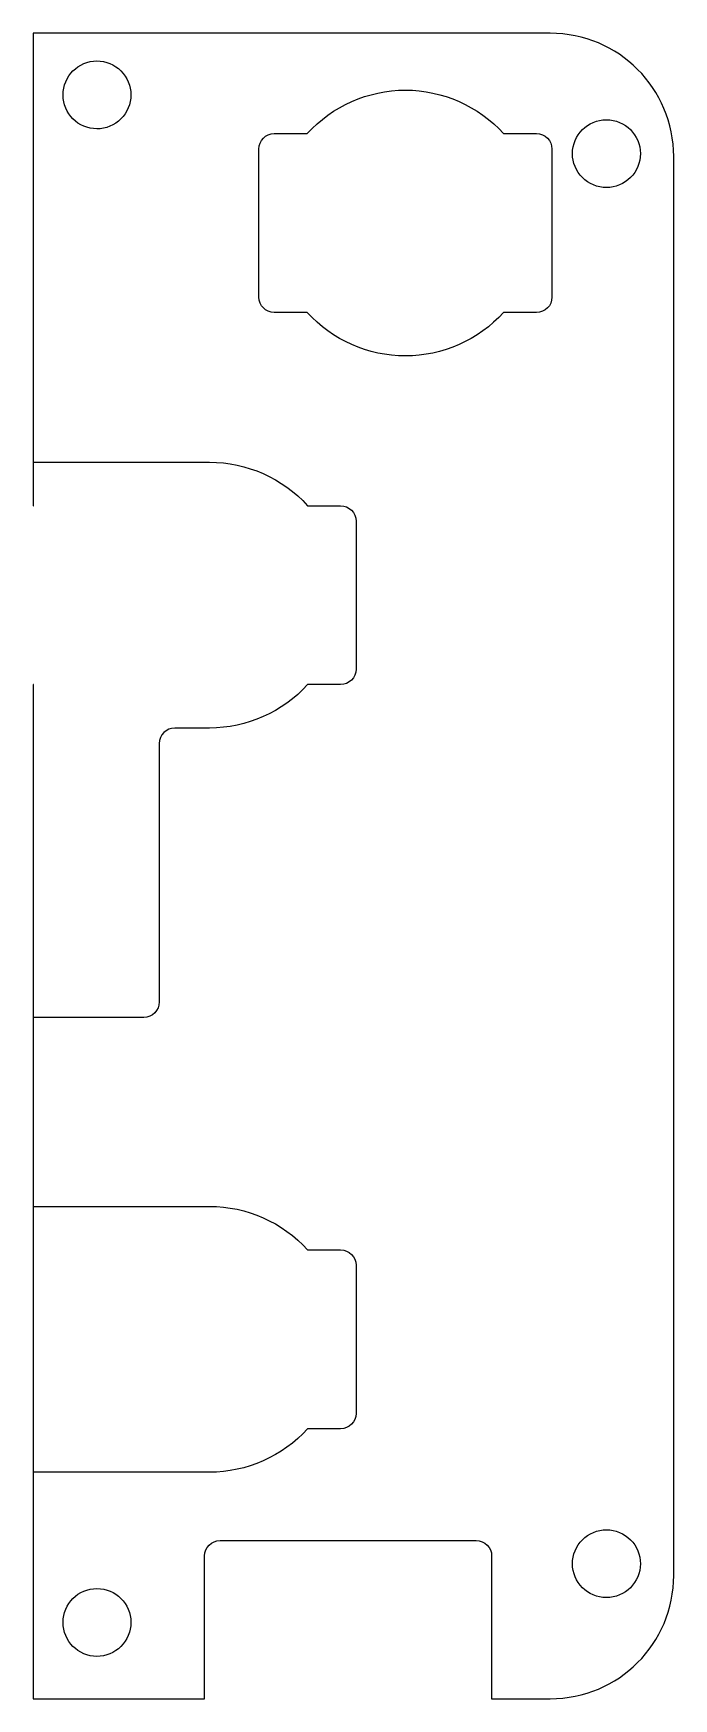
# Model space of a CAD drawing. Extents: x 40.6 to 61.3, y 10 to 64.
import ezdxf

# ---------------------------------------------------------------- set-up
doc = ezdxf.new("R2010")
doc.units = 0
doc.layers.get('0').update_dxf_attribs({"linetype": 'CONTINUOUS'})

msp = doc.modelspace()

# ---------------------------------------------------------------- linework, layer by layer
at = {"color": 7}
for p, q in [((40.582945, 64.00255), (40.582945, 63.502323)), ((57.333329, 64.00255), (40.582945, 64.00255)), ((40.582945, 64.00255), (40.582945, 64.00255)), ((40.582945, 63.502323), (40.582945, 48.685152)), ((42.644315, 63.105448), (42.644315, 63.105448)), ((52.639561, 62.160287), (52.639561, 62.160287)), ((59.154404, 61.20014), (59.154404, 61.20014)), ((48.390213, 60.750038), (48.733862, 60.750038)), ((48.733862, 60.750038), (49.457846, 60.750038)), ((55.821795, 60.750038), (56.476535, 60.750038)), ((56.476535, 60.750038), (56.889427, 60.750038)), ((47.889985, 55.450108), (47.889985, 60.249811)), ((57.389656, 60.249811), (57.389656, 55.450108)), ((61.333082, 14.002544), (61.333082, 60.002798)), ((48.733862, 54.950397), (48.390213, 54.950397)), ((49.45733, 54.950397), (48.733862, 54.950397)), ((56.476535, 54.950397), (55.82076, 54.950397)), ((56.889427, 54.950397), (56.476535, 54.950397)), ((40.583461, 48.685152), (40.583461, 50.0954)), ((40.583461, 50.0954), (46.284399, 50.0954)), ((40.582945, 48.685152), (40.583461, 48.685152)), ((49.4718, 48.685152), (49.972026, 48.685152)), ((49.972026, 48.685152), (50.023704, 48.685152)), ((50.023704, 48.685152), (50.539433, 48.685152)), ((51.039661, 48.184924), (51.039661, 43.385737)), ((40.583461, 42.885511), (40.582945, 42.885511)), ((40.582945, 42.885511), (40.582945, 10.502501)), ((40.583461, 40.975033), (40.583461, 42.885511)), ((49.972026, 42.885511), (49.4718, 42.885511)), ((50.023704, 42.885511), (49.972026, 42.885511)), ((50.539433, 42.885511), (50.023704, 42.885511)), ((45.481865, 41.475262), (45.165088, 41.475262)), ((46.283883, 41.475262), (45.481865, 41.475262)), ((40.583461, 32.595707), (40.583461, 40.975033)), ((44.664862, 40.975033), (44.664862, 38.734348)), ((44.664862, 38.734348), (44.664862, 38.435141)), ((44.664862, 38.435141), (44.664862, 32.595707)), ((40.583461, 32.095481), (40.583461, 32.595707)), ((41.083687, 32.095481), (40.583461, 32.095481)), ((42.867041, 32.095481), (41.083687, 32.095481)), ((44.164636, 32.095481), (42.867041, 32.095481)), ((40.583461, 25.965627), (46.289566, 25.965627)), ((40.583461, 17.345488), (40.583461, 25.965627)), ((40.583461, 25.965627), (40.583461, 25.965627)), ((49.4718, 24.555378), (49.97151, 24.555378)), ((49.97151, 24.555378), (50.285187, 24.555378)), ((50.285187, 24.555378), (50.539433, 24.555378)), ((51.039661, 24.055152), (51.039661, 19.255448)), ((49.97151, 18.755222), (49.471284, 18.755222)), ((50.285187, 18.755222), (49.97151, 18.755222)), ((50.539433, 18.755222), (50.285187, 18.755222)), ((46.289566, 17.345488), (40.583461, 17.345488)), ((46.634765, 15.130639), (54.93451, 15.130639)), ((59.154404, 15.480487), (59.154404, 15.480487)), ((46.134539, 13.495598), (46.134539, 14.630411)), ((55.434739, 14.630411), (55.434739, 13.495598)), ((42.644315, 13.575179), (42.644315, 13.575179)), ((46.134539, 10.503017), (46.134539, 13.495598)), ((55.434739, 13.495598), (55.434739, 10.503017)), ((40.582945, 10.502501), (40.582945, 10.002791)), ((46.134539, 10.002791), (46.134539, 10.503017)), ((55.434739, 10.503017), (55.434739, 10.002791)), ((40.582945, 10.002791), (46.134539, 10.002791)), ((55.434739, 10.002791), (57.333329, 10.002791))]:
    msp.add_line(p, q, dxfattribs=at)
for points in [[(61.333082, 60.002798), (61.332907, 62.218802), (59.549191, 64.00255), (57.333329, 64.00255)], [(41.544641, 62.005258), (41.544535, 62.612719), (42.036854, 63.105269), (42.644315, 63.105448)], [(42.644315, 63.105448), (42.936119, 63.105499), (43.215986, 62.989603), (43.422323, 62.783266)], [(43.422323, 62.783266), (43.628659, 62.576929), (43.744555, 62.297062), (43.744504, 62.005258)], [(49.457846, 60.750038), (50.273042, 61.646459), (51.42791, 62.158337), (52.639561, 62.160287)], [(52.639561, 62.160287), (53.851392, 62.158483), (55.006477, 61.646592), (55.821795, 60.750038)], [(42.644315, 60.905068), (42.036854, 60.905246), (41.544535, 61.397797), (41.544641, 62.005258)], [(43.744504, 62.005258), (43.744555, 61.713454), (43.628659, 61.433586), (43.422323, 61.22725)], [(43.422323, 61.22725), (43.215986, 61.020913), (42.936119, 60.905017), (42.644315, 60.905068)], [(58.054215, 60.100466), (58.054394, 60.707926), (58.546944, 61.200246), (59.154404, 61.20014)], [(59.154404, 61.20014), (59.761866, 61.200247), (60.254418, 60.707928), (60.254596, 60.100466)], [(47.889985, 60.249811), (47.889985, 60.52681), (48.113213, 60.750038), (48.390213, 60.750038)], [(56.889427, 60.750038), (57.166451, 60.750038), (57.389656, 60.52681), (57.389656, 60.249811)], [(58.376396, 59.322458), (58.17006, 59.528795), (58.054164, 59.808662), (58.054215, 60.100466)], [(60.254596, 60.100466), (60.254648, 59.808662), (60.138751, 59.528794), (59.932414, 59.322457)], [(59.154404, 59.000276), (58.8626, 59.000225), (58.582733, 59.116121), (58.376396, 59.322458)], [(59.932414, 59.322457), (59.726077, 59.11612), (59.446209, 59.000224), (59.154404, 59.000276)], [(48.390213, 54.950397), (48.113213, 54.950397), (47.889985, 55.173109), (47.889985, 55.450108)], [(57.389656, 55.450108), (57.389656, 55.173109), (57.166451, 54.950397), (56.889427, 54.950397)], [(52.639561, 53.540148), (51.427731, 53.541953), (50.272647, 54.053844), (49.45733, 54.950397)], [(55.82076, 54.950397), (55.005685, 54.054109), (53.851032, 53.542243), (52.639561, 53.540148)], [(46.284399, 50.0954), (46.286121, 50.095401), (46.287844, 50.095401), (46.289566, 50.0954)], [(46.289566, 50.0954), (47.501397, 50.093596), (48.656482, 49.581706), (49.4718, 48.685152)], [(50.539433, 48.685152), (50.816451, 48.685152), (51.039661, 48.461924), (51.039661, 48.184924)], [(51.039661, 43.385737), (51.039661, 43.10874), (50.816451, 42.885511), (50.539433, 42.885511)], [(49.4718, 42.885511), (48.656482, 41.988957), (47.501398, 41.477066), (46.289566, 41.475262)], [(45.165088, 41.475262), (44.888091, 41.475262), (44.664862, 41.252036), (44.664862, 40.975033)], [(46.289566, 41.475262), (46.287672, 41.475261), (46.285777, 41.475261), (46.283883, 41.475262)], [(44.664862, 32.595707), (44.664862, 32.31871), (44.441633, 32.095481), (44.164636, 32.095481)], [(46.289566, 25.965627), (47.501398, 25.963823), (48.656482, 25.451932), (49.4718, 24.555378)], [(50.539433, 24.555378), (50.816446, 24.555378), (51.039661, 24.332149), (51.039661, 24.055152)], [(51.039661, 19.255448), (51.039661, 18.978448), (50.816446, 18.755222), (50.539433, 18.755222)], [(49.471284, 18.755222), (48.655995, 17.858991), (47.501139, 17.347305), (46.289566, 17.345488)], [(46.134539, 14.630411), (46.134539, 14.907411), (46.357768, 15.130639), (46.634765, 15.130639)], [(54.93451, 15.130639), (55.21151, 15.130639), (55.434739, 14.907411), (55.434739, 14.630411)], [(58.054215, 14.380298), (58.054164, 14.672102), (58.17006, 14.951969), (58.376396, 15.158305)], [(58.376396, 15.158305), (58.582733, 15.364642), (58.8626, 15.480538), (59.154404, 15.480487)], [(59.154404, 15.480487), (59.446209, 15.480539), (59.726076, 15.364643), (59.932414, 15.158306)], [(59.932414, 15.158306), (60.138751, 14.95197), (60.254647, 14.672102), (60.254596, 14.380298)], [(59.154404, 13.280624), (58.546944, 13.280518), (58.054394, 13.772837), (58.054215, 14.380298)], [(60.254596, 14.380298), (60.254418, 13.772836), (59.761866, 13.280516), (59.154404, 13.280624)], [(41.544641, 12.475505), (41.54482, 13.082764), (42.037056, 13.575), (42.644315, 13.575179)], [(42.644315, 13.575179), (43.251775, 13.575285), (43.744325, 13.082966), (43.744504, 12.475505)], [(57.333329, 10.002791), (59.549321, 10.002791), (61.333082, 11.786542), (61.333082, 14.002544)], [(42.644315, 11.375316), (42.036854, 11.375495), (41.544535, 11.868045), (41.544641, 12.475505)], [(43.744504, 12.475505), (43.744555, 12.183701), (43.628659, 11.903834), (43.422323, 11.697498)], [(43.422323, 11.697498), (43.215986, 11.491161), (42.936119, 11.375265), (42.644315, 11.375316)]]:
    msp.add_open_spline(points, degree=3, dxfattribs=at)

doc.saveas('drawing.dxf')
